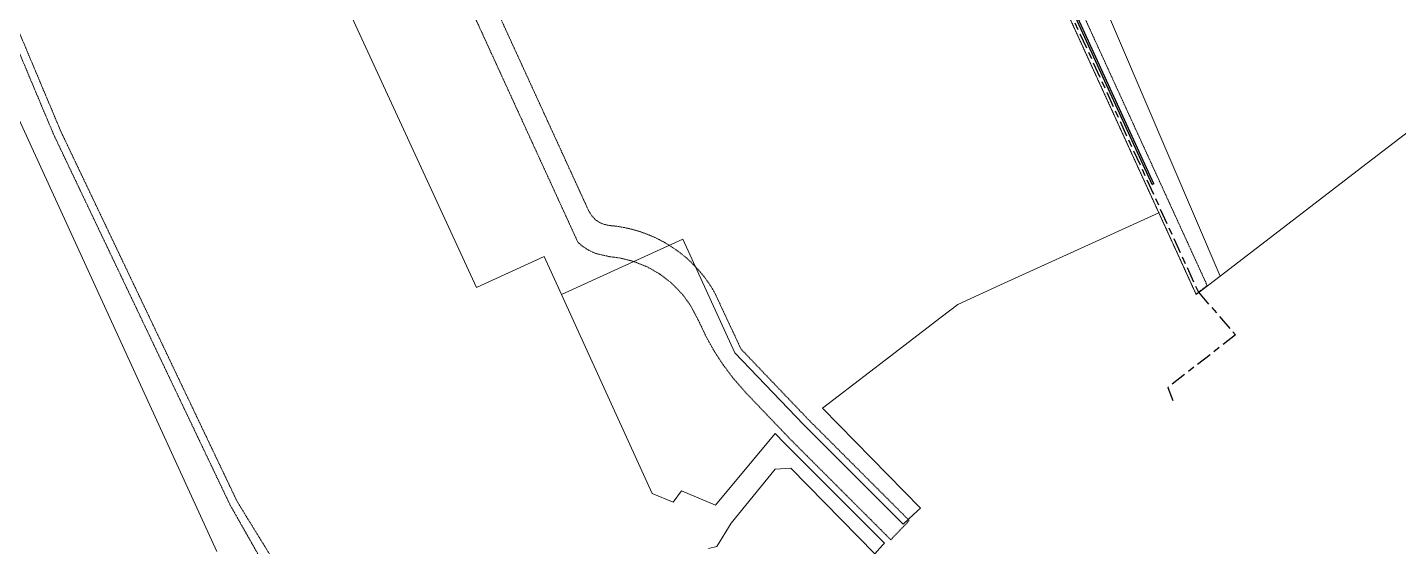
# Model space of a CAD drawing. Header units: metres. Extents: x 300268 to 302887, y 6172399 to 6173904.
# Drawn here: x 300844.4 to 301193.7, y 6172898.4 to 6173030.8 of the extents above; entities that cross this region are included whole.
import ezdxf

# ---------------------------------------------------------------- set-up
doc = ezdxf.new("R2010")
doc.units = ezdxf.units.M
for name, pattern in [('Cable Exist UG', [8.2, 4, -1.2, 1.8, -1.2]), ('HIDDEN', [0.375, 0.25, -0.125]), ('HIDDEN2', [0.1875, 0.125, -0.0625])]:
    doc.linetypes.add(name, pattern=pattern)
doc.layers.add('Cadastre Land Parcels_SP_EXT', color=9, linetype='Continuous', lineweight=5)
doc.layers.add('Cadastre Other Property_SP_EXT', color=9, linetype='HIDDEN', lineweight=5)
doc.layers.add('Duct_SP_EXT', color=7, linetype='Continuous')
doc.layers.add('Mains_SL_EXT', color=7, linetype='Continuous')

msp = doc.modelspace()

# ---------------------------------------------------------------- linework, layer by layer
at = {"layer": 'Cadastre Land Parcels_SP_EXT', "linetype": 'Continuous'}
for points in [[(301194.75, 6173272.32), (301192.63, 6173271.37), (301190.51, 6173270.4), (301041, 6173201.94), (301059.71, 6173161.02), (301091.88, 6173120.74), (301100.2, 6173102.54), (301109.82, 6173057.45), (301148.31, 6172967.37), (301166.66, 6172981.48), (301185.71, 6172996.12), (301196.62, 6173004.5)], [(300917.03, 6173055.23), (300958.78, 6172964.5), (300976.03, 6172972.36), (300980.46, 6172962.65), (301011.41, 6172976.8), (301024.66, 6172947.84), (301042.12, 6172929.53), (301067.51, 6172904.11), (301068.88, 6172905.42), (301071.18, 6172907.55), (301071.96, 6172908.24), (301046.98, 6172933.67), (301062.93, 6172945.92), (301077.21, 6172956.88), (301081.41, 6172960.12), (301093.26, 6172965.54), (301110.06, 6172973.22), (301132.62, 6172983.54), (301067.68, 6173125.56)], [(301017.94, 6172897.94), (301020, 6172898.43), (301023.7, 6172904.38), (301034.88, 6172918.19), (301038.87, 6172918.38), (301060.28, 6172896.59), (301062.26, 6172898.77), (301062.75, 6172899.3), (301037.27, 6172924.8), (301034.93, 6172927.25), (301019.71, 6172908.99), (301011.01, 6172912.65), (301008.88, 6172909.76), (301003.59, 6172911.98), (300980.46, 6172962.65), (300976.03, 6172972.36), (300958.78, 6172964.5), (300917.03, 6173055.23)], [(300841.37, 6173009.25), (300892.62, 6172897.18)], [(300892.62, 6172897.18), (300841.37, 6173009.25)]]:
    msp.add_lwpolyline(points, dxfattribs=at)
msp.add_lwpolyline([(301148.31, 6172967.37), (301109.82, 6173057.45), (301100.2, 6173102.54), (301091.88, 6173120.74), (301059.71, 6173161.02), (301041, 6173201.94), (301034.18, 6173198.83), (301067.68, 6173125.56), (301132.62, 6172983.54), (301142.17, 6172962.65), (301148.31, 6172967.37)], close=True, dxfattribs=at)
at = {"layer": 'Cadastre Other Property_SP_EXT', "linetype": 'HIDDEN2'}
msp.add_lwpolyline([(301034.11, 6173198.96), (301142.14, 6172962.78), (301144.98, 6172964.97), (301037.29, 6173200.41), (301034.11, 6173198.96)], close=True, dxfattribs=at)
for points in [[(300912.77, 6172885.58), (300897.79, 6172909.94), (300852.91, 6173004.2), (300840.02, 6173034.88), (300853.94, 6173037.78), (300910.69, 6173063.73), (300910.69, 6173063.73), (300909.89, 6173065.56), (300853.34, 6173039.71), (300839.42, 6173036.81), (300837.38, 6173035.66), (300838.04, 6173034.43), (300851.08, 6173003.39), (300896.03, 6172908.98), (300910.05, 6172884.28)], [(300947.6, 6173056.91), (300984.66, 6172975.94), (300985.52, 6172975.19), (300987.21, 6172974.05), (300989.21, 6172973.12), (300992.79, 6172972.32), (300995.4, 6172971.98), (300998.94, 6172971.08), (301002.32, 6172969.72), (301005.52, 6172967.89), (301008.52, 6172965.57), (301011.36, 6172962.62), (301013.22, 6172960.07), (301015.36, 6172956.06), (301017.37, 6172951.8), (301019.47, 6172948.07), (301021.62, 6172944.78), (301024.04, 6172941.55), (301027.68, 6172937.38), (301038.88, 6172925.66), (301064.36, 6172900.16), (301069.07, 6172905.07), (301043.39, 6172930.77), (301026.2, 6172948.77), (301019.38, 6172963.35), (301018.19, 6172965.27), (301016.84, 6172967.15), (301015.44, 6172968.85), (301013.95, 6172970.44), (301012.54, 6172971.77), (301010.85, 6172973.18), (301008.77, 6172974.68), (301006.64, 6172975.99), (301004.65, 6172977.03), (301002.6, 6172977.93), (301000.51, 6172978.7), (300998.33, 6172979.33), (300996.31, 6172979.78), (300994.28, 6172980.1), (300992.74, 6172980.26), (300991.23, 6172980.57), (300990.12, 6172981.06), (300989.14, 6172981.73), (300988.24, 6172982.64), (300987.37, 6172984.04), (300952.44, 6173060.35)]]:
    msp.add_lwpolyline(points, dxfattribs=at)
at = {"layer": 'Duct_SP_EXT'}
for p, q in [((301130.95, 6172990.73), (301074.19, 6173114.86)), ((301131.39, 6172990.93), (301074.63, 6173115.06)), ((301130.95, 6172990.73), (301131.17, 6172990.83)), ((301131.39, 6172990.93), (301131.17, 6172990.83))]:
    msp.add_line(p, q, dxfattribs=at)
at = {"layer": 'Mains_SL_EXT', "linetype": 'Cable Exist UG'}
msp.add_lwpolyline([(301049.5, 6173208.2), (301048.34, 6173207.12), (301048.34, 6173207.12), (301040.3, 6173203.44), (301039.35, 6173203.02), (301039.35, 6173203.02), (301037.57, 6173202.18), (301033.99, 6173200.63), (301142.73, 6172963.28), (301152.18, 6172952.36), (301152.18, 6172952.36), (301134.98, 6172939), (301136.24, 6172935.64)], dxfattribs=at)

doc.saveas('drawing.dxf')
